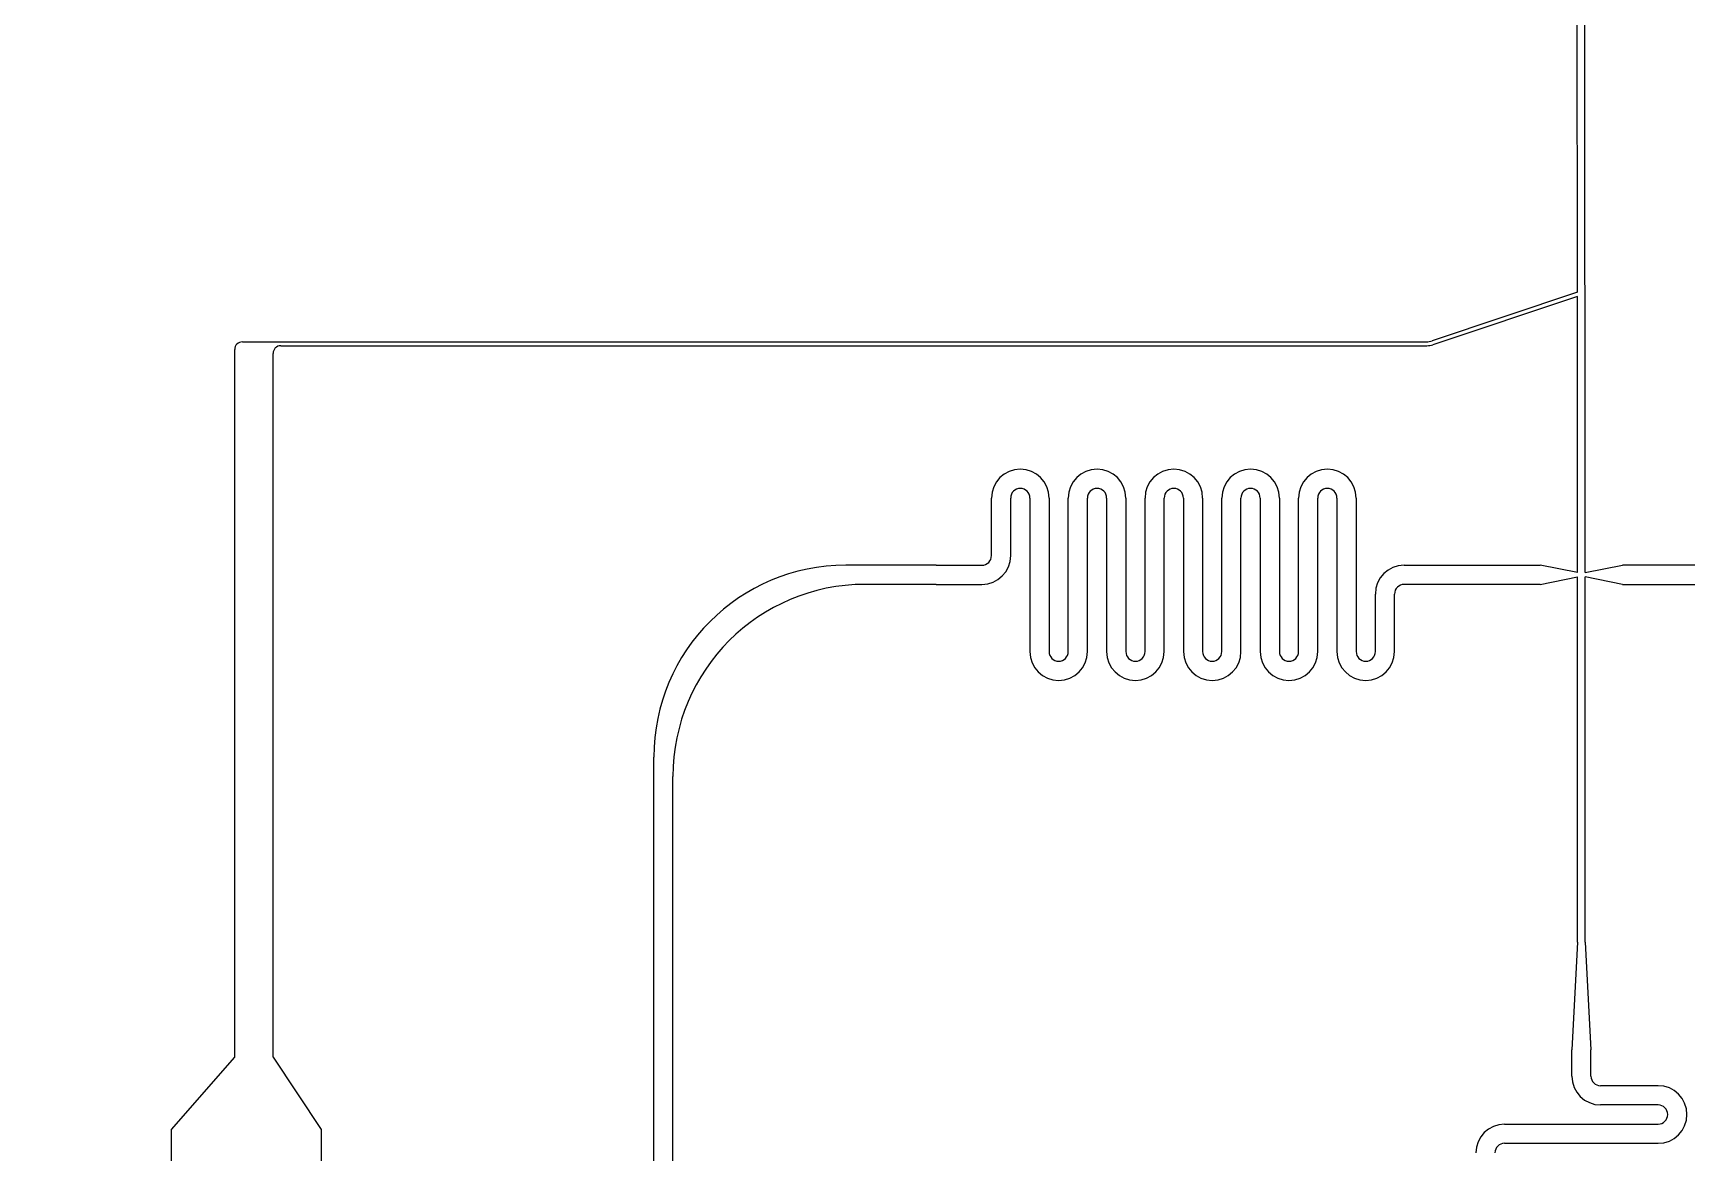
# Model space of a CAD drawing. Extents: x 1225654 to 1325654, y 924838 to 1022543.
# Drawn here: x 1240762 to 1249379, y 985835 to 991669 of the extents above; entities that cross this region are included whole.
import ezdxf

# ---------------------------------------------------------------- set-up
doc = ezdxf.new("R2010")
doc.units = 13

msp = doc.modelspace()

# ---------------------------------------------------------------- linework, layer by layer
for p, q in [((1248809.3, 990318.3), (1248806.3, 994423.3)), ((1248849.3, 988857.9), (1248846.3, 994423.3)), ((1248809.3, 990318.3), (1248052.7, 990065.3)), ((1248809.3, 990297.2), (1248055.9, 990045.3)), ((1248809.3, 990040.1), (1248809.3, 990297.2)), ((1241812.7, 986570.2), (1241812.7, 990020.1)), ((1241852.7, 990060.1), (1248021, 990060.1)), ((1242052.7, 990040.1), (1248024.2, 990040.1)), ((1248809.3, 988857.9), (1248809.3, 990040.1)), ((1242012.7, 986570.2), (1242012.7, 990000.1)), ((1245905.9, 989396.7), (1245905.9, 989396.7)), ((1246305.9, 989396.7), (1246305.9, 989396.7)), ((1246705.9, 989396.7), (1246705.9, 989396.7)), ((1247105.9, 989396.7), (1247105.9, 989396.7)), ((1247505.9, 989396.7), (1247505.9, 989396.7)), ((1245755.9, 988946.7), (1245755.9, 989246.7)), ((1245855.9, 988946.7), (1245855.9, 989246.7)), ((1245905.9, 989296.7), (1245905.9, 989296.7)), ((1245955.9, 989246.7), (1245955.9, 988446.7)), ((1246055.9, 989246.7), (1246055.9, 988446.7)), ((1246155.9, 988446.7), (1246155.9, 989246.7)), ((1246255.9, 988446.7), (1246255.9, 989246.7)), ((1246305.9, 989296.7), (1246305.9, 989296.7)), ((1246355.9, 989246.7), (1246355.9, 988446.7)), ((1246455.9, 989246.7), (1246455.9, 988446.7)), ((1246555.9, 988446.7), (1246555.9, 989246.7)), ((1246655.9, 988446.7), (1246655.9, 989246.7)), ((1246705.9, 989296.7), (1246705.9, 989296.7)), ((1246755.9, 989246.7), (1246755.9, 988446.7)), ((1246855.9, 989246.7), (1246855.9, 988446.7)), ((1246955.9, 988446.7), (1246955.9, 989246.7)), ((1247055.9, 988446.7), (1247055.9, 989246.7)), ((1247105.9, 989296.7), (1247105.9, 989296.7)), ((1247155.9, 989246.7), (1247155.9, 988446.7)), ((1247255.9, 989246.7), (1247255.9, 988446.7)), ((1247355.9, 988446.7), (1247355.9, 989246.7)), ((1247455.9, 988446.7), (1247455.9, 989246.7)), ((1247505.9, 989296.7), (1247505.9, 989296.7)), ((1247555.9, 989246.7), (1247555.9, 988446.7)), ((1247655.9, 989246.7), (1247655.9, 988446.7)), ((1245467.4, 988896.7), (1244996.4, 988896.7)), ((1245467.4, 988896.7), (1245705.9, 988896.7)), ((1247905.9, 988896.7), (1248615.3, 988896.7)), ((1248809.3, 988857.9), (1248615.3, 988896.7)), ((1248849.3, 988857.9), (1249043.3, 988896.7)), ((1249752.8, 988896.7), (1249043.3, 988896.7)), ((1248615.3, 988796.7), (1248809.3, 988835.5)), ((1248809.3, 986932.7), (1248809.3, 988835.5)), ((1249043.3, 988796.7), (1248849.3, 988835.5)), ((1248849.3, 986932.7), (1248849.3, 988835.5)), ((1245467.4, 988796.7), (1245096.4, 988796.7)), ((1245467.4, 988796.7), (1245705.9, 988796.7)), ((1247755.9, 988446.7), (1247755.9, 988746.7)), ((1247855.9, 988446.7), (1247855.9, 988746.7)), ((1248615.3, 988796.7), (1247905.9, 988796.7)), ((1249043.3, 988796.7), (1249752.8, 988796.7)), ((1246105.9, 988396.7), (1246105.9, 988396.7)), ((1246505.9, 988396.7), (1246505.9, 988396.7)), ((1246905.9, 988396.7), (1246905.9, 988396.7)), ((1247305.9, 988396.7), (1247305.9, 988396.7)), ((1247705.9, 988396.7), (1247705.9, 988396.7)), ((1246105.9, 988296.7), (1246105.9, 988296.7)), ((1246505.9, 988296.7), (1246505.9, 988296.7)), ((1246905.9, 988296.7), (1246905.9, 988296.7)), ((1247305.9, 988296.7), (1247305.9, 988296.7)), ((1247705.9, 988296.7), (1247705.9, 988296.7)), ((1243996.4, 981964.4), (1243996.4, 987896.7)), ((1244096.4, 981964.4), (1244096.4, 987796.7)), ((1248809.3, 986932.7), (1248779.3, 986372.7)), ((1248849.3, 986932.7), (1248879.3, 986372.7)), ((1241812.7, 986334.2), (1241812.7, 986570.2)), ((1242012.7, 986334.2), (1242012.7, 986570.2)), ((1241483, 985957.1), (1241812.7, 986334.2)), ((1242012.7, 986334.2), (1242263.2, 985957.1)), ((1248779.3, 986235.2), (1248779.3, 986372.7)), ((1248879.3, 986235.2), (1248879.3, 986372.7)), ((1248879.3, 986372.7), (1248879.3, 986372.7)), ((1249229.3, 986185.2), (1248929.3, 986185.2)), ((1249229.3, 986085.2), (1248929.3, 986085.2)), ((1248429.3, 985985.2), (1249229.3, 985985.2)), ((1249279.3, 986035.2), (1249279.3, 986035.2)), ((1249379.3, 986035.2), (1249379.3, 986035.2)), ((1241483, 985619.6), (1241483, 985957.1)), ((1242263.2, 985957.1), (1242263.2, 984819.5)), ((1248429.3, 985885.2), (1249229.3, 985885.2)), ((1248379.3, 985835.2), (1248379.3, 985835.2))]:
    msp.add_line(p, q)
msp.add_lwpolyline([(1260678.3, 924838.4), (1290630.1, 924838.4, 6.524121)], format="xyb", close=True)
msp.add_lwpolyline([(1260678.3, 924838.4), (1290630.1, 924838.4, 6.524121)], format="xyb", close=True)
for centre, radius, start, end in [((1241852.7, 990020.1), 40, 90, 180), ((1242052.7, 990000.1), 40, 90, 180), ((1248021, 990160.1), 100, 270, 288.48587), ((1248024.2, 990140.1), 100, 270, 288.48587), ((1245905.9, 989246.7), 150, 90, 180), ((1245905.9, 989246.7), 150, 0, 90), ((1246305.9, 989246.7), 150, 90, 180), ((1246305.9, 989246.7), 150, 0, 90), ((1246705.9, 989246.7), 150, 90, 180), ((1246705.9, 989246.7), 150, 0, 90), ((1247105.9, 989246.7), 150, 90, 180), ((1247105.9, 989246.7), 150, 0, 90), ((1247505.9, 989246.7), 150, 90, 180), ((1247505.9, 989246.7), 150, 0, 90), ((1245905.9, 989246.7), 50, 90, 180), ((1245905.9, 989246.7), 50, 0, 90), ((1246305.9, 989246.7), 50, 90, 180), ((1246305.9, 989246.7), 50, 0, 90), ((1246705.9, 989246.7), 50, 90, 180), ((1246705.9, 989246.7), 50, 0, 90), ((1247105.9, 989246.7), 50, 90, 180), ((1247105.9, 989246.7), 50, 0, 90), ((1247505.9, 989246.7), 50, 90, 180), ((1247505.9, 989246.7), 50, 0, 90), ((1244996.4, 987896.7), 1000, 90, 180), ((1245705.9, 988946.7), 50, 270, 0), ((1245705.9, 988946.7), 150, 270, 0), ((1247905.9, 988746.7), 150, 90, 180), ((1245096.4, 987796.7), 1000, 90, 180), ((1247905.9, 988746.7), 50, 90, 180), ((1246105.9, 988446.7), 150, 180, 270), ((1246105.9, 988446.7), 50, 180, 270), ((1246105.9, 988446.7), 150, 270, 0), ((1246105.9, 988446.7), 50, 270, 0), ((1246505.9, 988446.7), 150, 180, 270), ((1246505.9, 988446.7), 50, 180, 270), ((1246505.9, 988446.7), 150, 270, 0), ((1246505.9, 988446.7), 50, 270, 0), ((1246905.9, 988446.7), 150, 180, 270), ((1246905.9, 988446.7), 50, 180, 270), ((1246905.9, 988446.7), 150, 270, 0), ((1246905.9, 988446.7), 50, 270, 0), ((1247305.9, 988446.7), 150, 180, 270), ((1247305.9, 988446.7), 50, 180, 270), ((1247305.9, 988446.7), 150, 270, 0), ((1247305.9, 988446.7), 50, 270, 0), ((1247705.9, 988446.7), 150, 180, 270), ((1247705.9, 988446.7), 50, 180, 270), ((1247705.9, 988446.7), 50, 270, 0), ((1247705.9, 988446.7), 150, 270, 0), ((1248929.3, 986235.2), 150, 180, 270), ((1248929.3, 986235.2), 50, 180, 270), ((1249229.3, 986035.2), 150, 0, 90), ((1249229.3, 986035.2), 50, 0, 90), ((1248429.3, 985835.2), 150, 90, 180), ((1249229.3, 986035.2), 50, 270, 0), ((1249229.3, 986035.2), 150, 270, 0), ((1248429.3, 985835.2), 50, 90, 180)]:
    msp.add_arc(centre, radius, start, end)

doc.saveas('drawing.dxf')
